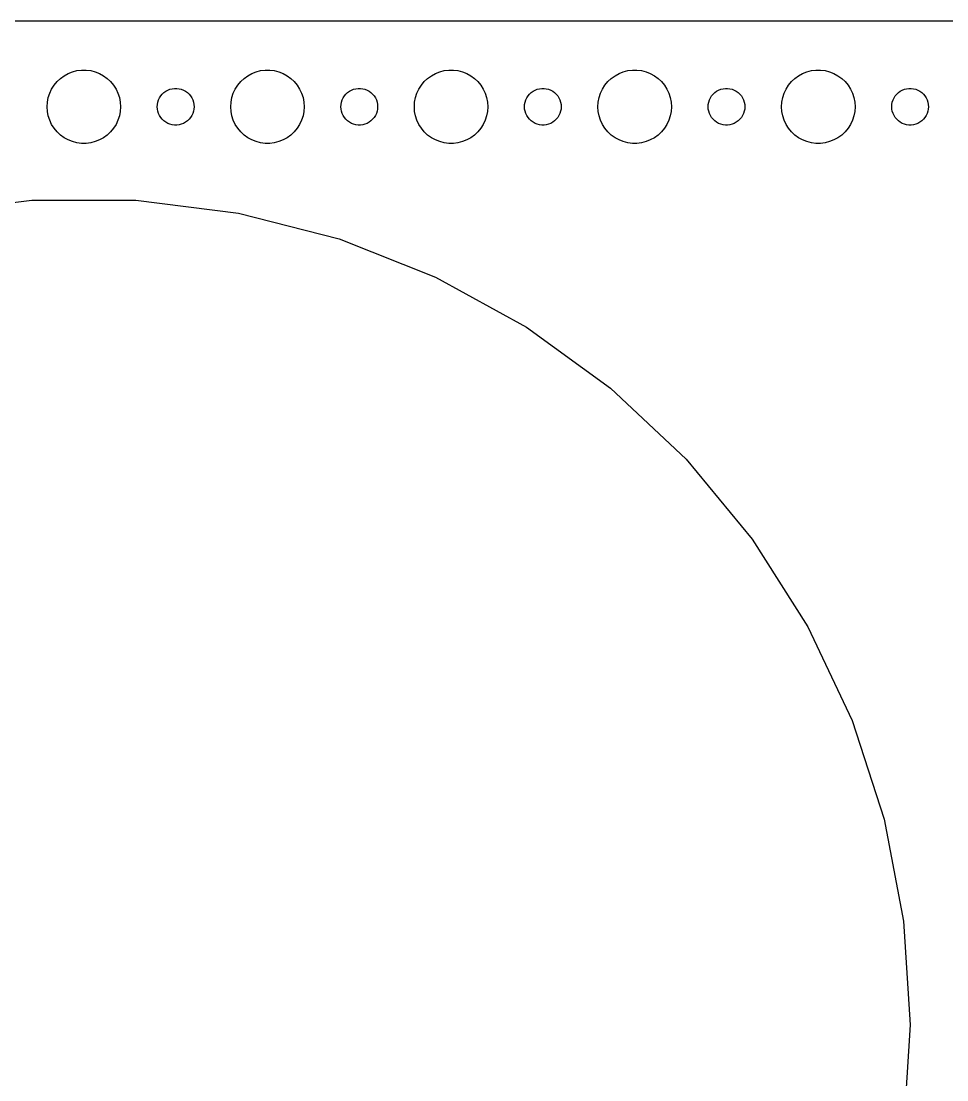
# Model space of a CAD drawing. Header units: metres. Extents: x -292 to 292, y -82 to 82.
# Drawn here: x -215.1 to -139.5, y -4.5 to 82 of the extents above; entities that cross this region are included whole.
import ezdxf

# ---------------------------------------------------------------- set-up
doc = ezdxf.new("R2010")
doc.units = ezdxf.units.M

msp = doc.modelspace()

# ---------------------------------------------------------------- linework, layer by layer
for p, q in [((287.314, 81.9901), (-287.314, 81.9901)), ((-211.277, 77.7145), (-210.927, 77.8532)), ((-210.927, 77.8532), (-210.562, 77.9469)), ((-210.562, 77.9469), (-210.188, 77.9941)), ((-210.188, 77.9941), (-209.812, 77.9941)), ((-209.812, 77.9941), (-209.438, 77.9469)), ((-209.438, 77.9469), (-209.073, 77.8532)), ((-209.073, 77.8532), (-208.723, 77.7145)), ((-196.277, 77.7145), (-195.927, 77.8532)), ((-195.927, 77.8532), (-195.562, 77.9469)), ((-195.562, 77.9469), (-195.188, 77.9941)), ((-195.188, 77.9941), (-194.812, 77.9941)), ((-194.812, 77.9941), (-194.438, 77.9469)), ((-194.438, 77.9469), (-194.073, 77.8532)), ((-194.073, 77.8532), (-193.723, 77.7145)), ((-181.277, 77.7145), (-180.927, 77.8532)), ((-180.927, 77.8532), (-180.562, 77.9469)), ((-180.562, 77.9469), (-180.188, 77.9941)), ((-180.188, 77.9941), (-179.812, 77.9941)), ((-179.812, 77.9941), (-179.438, 77.9469)), ((-179.438, 77.9469), (-179.073, 77.8532)), ((-179.073, 77.8532), (-178.723, 77.7145)), ((-166.277, 77.7145), (-165.927, 77.8532)), ((-165.927, 77.8532), (-165.562, 77.9469)), ((-165.562, 77.9469), (-165.188, 77.9941)), ((-165.188, 77.9941), (-164.812, 77.9941)), ((-164.812, 77.9941), (-164.438, 77.9469)), ((-164.438, 77.9469), (-164.073, 77.8532)), ((-164.073, 77.8532), (-163.723, 77.7145)), ((-151.277, 77.7145), (-150.927, 77.8532)), ((-150.927, 77.8532), (-150.562, 77.9469)), ((-150.562, 77.9469), (-150.188, 77.9941)), ((-150.188, 77.9941), (-149.812, 77.9941)), ((-149.812, 77.9941), (-149.438, 77.9469)), ((-149.438, 77.9469), (-149.073, 77.8532)), ((-149.073, 77.8532), (-148.723, 77.7145)), ((-212.427, 76.7634), (-212.187, 77.0536)), ((-212.187, 77.0536), (-211.912, 77.3115)), ((-211.912, 77.3115), (-211.607, 77.533)), ((-211.607, 77.533), (-211.277, 77.7145)), ((-208.723, 77.7145), (-208.393, 77.533)), ((-208.393, 77.533), (-208.088, 77.3115)), ((-208.088, 77.3115), (-207.813, 77.0536)), ((-207.813, 77.0536), (-207.573, 76.7634)), ((-197.427, 76.7634), (-197.187, 77.0536)), ((-197.187, 77.0536), (-196.912, 77.3115)), ((-196.912, 77.3115), (-196.607, 77.533)), ((-196.607, 77.533), (-196.277, 77.7145)), ((-193.723, 77.7145), (-193.393, 77.533)), ((-193.393, 77.533), (-193.088, 77.3115)), ((-193.088, 77.3115), (-192.813, 77.0536)), ((-192.813, 77.0536), (-192.573, 76.7634)), ((-182.427, 76.7634), (-182.187, 77.0536)), ((-182.187, 77.0536), (-181.912, 77.3115)), ((-181.912, 77.3115), (-181.607, 77.533)), ((-181.607, 77.533), (-181.277, 77.7145)), ((-178.723, 77.7145), (-178.393, 77.533)), ((-178.393, 77.533), (-178.088, 77.3115)), ((-178.088, 77.3115), (-177.813, 77.0536)), ((-177.813, 77.0536), (-177.573, 76.7634)), ((-167.427, 76.7634), (-167.187, 77.0536)), ((-167.187, 77.0536), (-166.912, 77.3115)), ((-166.912, 77.3115), (-166.607, 77.533)), ((-166.607, 77.533), (-166.277, 77.7145)), ((-163.723, 77.7145), (-163.393, 77.533)), ((-163.393, 77.533), (-163.088, 77.3115)), ((-163.088, 77.3115), (-162.813, 77.0536)), ((-162.813, 77.0536), (-162.573, 76.7634)), ((-152.427, 76.7634), (-152.187, 77.0536)), ((-152.187, 77.0536), (-151.912, 77.3115)), ((-151.912, 77.3115), (-151.607, 77.533)), ((-151.607, 77.533), (-151.277, 77.7145)), ((-148.723, 77.7145), (-148.393, 77.533)), ((-148.393, 77.533), (-148.088, 77.3115)), ((-148.088, 77.3115), (-147.813, 77.0536)), ((-147.813, 77.0536), (-147.573, 76.7634)), ((-212.789, 76.1044), (-212.629, 76.4453)), ((-212.629, 76.4453), (-212.427, 76.7634)), ((-207.573, 76.7634), (-207.371, 76.4453)), ((-207.371, 76.4453), (-207.211, 76.1044)), ((-203.593, 76.0268), (-203.456, 76.1558)), ((-203.456, 76.1558), (-203.304, 76.2665)), ((-203.304, 76.2665), (-203.139, 76.3572)), ((-203.139, 76.3572), (-202.964, 76.4266)), ((-202.964, 76.4266), (-202.781, 76.4734)), ((-202.781, 76.4734), (-202.594, 76.497)), ((-202.594, 76.497), (-202.406, 76.497)), ((-202.406, 76.497), (-202.219, 76.4734)), ((-202.219, 76.4734), (-202.036, 76.4266)), ((-202.036, 76.4266), (-201.861, 76.3572)), ((-201.861, 76.3572), (-201.696, 76.2665)), ((-201.696, 76.2665), (-201.544, 76.1558)), ((-201.544, 76.1558), (-201.407, 76.0268)), ((-197.789, 76.1044), (-197.629, 76.4453)), ((-197.629, 76.4453), (-197.427, 76.7634)), ((-192.573, 76.7634), (-192.371, 76.4453)), ((-192.371, 76.4453), (-192.211, 76.1044)), ((-188.593, 76.0268), (-188.456, 76.1558)), ((-188.456, 76.1558), (-188.304, 76.2665)), ((-188.304, 76.2665), (-188.139, 76.3572)), ((-188.139, 76.3572), (-187.964, 76.4266)), ((-187.964, 76.4266), (-187.781, 76.4734)), ((-187.781, 76.4734), (-187.594, 76.497)), ((-187.594, 76.497), (-187.406, 76.497)), ((-187.406, 76.497), (-187.219, 76.4734)), ((-187.219, 76.4734), (-187.036, 76.4266)), ((-187.036, 76.4266), (-186.861, 76.3572)), ((-186.861, 76.3572), (-186.696, 76.2665)), ((-186.696, 76.2665), (-186.544, 76.1558)), ((-186.544, 76.1558), (-186.407, 76.0268)), ((-182.789, 76.1044), (-182.629, 76.4453)), ((-182.629, 76.4453), (-182.427, 76.7634)), ((-177.573, 76.7634), (-177.371, 76.4453)), ((-177.371, 76.4453), (-177.211, 76.1044)), ((-173.593, 76.0268), (-173.456, 76.1558)), ((-173.456, 76.1558), (-173.304, 76.2665)), ((-173.304, 76.2665), (-173.139, 76.3572)), ((-173.139, 76.3572), (-172.964, 76.4266)), ((-172.964, 76.4266), (-172.781, 76.4734)), ((-172.781, 76.4734), (-172.594, 76.497)), ((-172.594, 76.497), (-172.406, 76.497)), ((-172.406, 76.497), (-172.219, 76.4734)), ((-172.219, 76.4734), (-172.036, 76.4266)), ((-172.036, 76.4266), (-171.861, 76.3572)), ((-171.861, 76.3572), (-171.696, 76.2665)), ((-171.696, 76.2665), (-171.544, 76.1558)), ((-171.544, 76.1558), (-171.407, 76.0268)), ((-167.789, 76.1044), (-167.629, 76.4453)), ((-167.629, 76.4453), (-167.427, 76.7634)), ((-162.573, 76.7634), (-162.371, 76.4453)), ((-162.371, 76.4453), (-162.211, 76.1044)), ((-158.593, 76.0268), (-158.456, 76.1558)), ((-158.456, 76.1558), (-158.304, 76.2665)), ((-158.304, 76.2665), (-158.139, 76.3572)), ((-158.139, 76.3572), (-157.964, 76.4266)), ((-157.964, 76.4266), (-157.781, 76.4734)), ((-157.781, 76.4734), (-157.594, 76.497)), ((-157.594, 76.497), (-157.406, 76.497)), ((-157.406, 76.497), (-157.219, 76.4734)), ((-157.219, 76.4734), (-157.036, 76.4266)), ((-157.036, 76.4266), (-156.861, 76.3572)), ((-156.861, 76.3572), (-156.696, 76.2665)), ((-156.696, 76.2665), (-156.544, 76.1558)), ((-156.544, 76.1558), (-156.407, 76.0268)), ((-152.789, 76.1044), (-152.629, 76.4453)), ((-152.629, 76.4453), (-152.427, 76.7634)), ((-147.573, 76.7634), (-147.371, 76.4453)), ((-147.371, 76.4453), (-147.211, 76.1044)), ((-143.593, 76.0268), (-143.456, 76.1558)), ((-143.456, 76.1558), (-143.304, 76.2665)), ((-143.304, 76.2665), (-143.139, 76.3572)), ((-143.139, 76.3572), (-142.964, 76.4266)), ((-142.964, 76.4266), (-142.781, 76.4734)), ((-142.781, 76.4734), (-142.594, 76.497)), ((-142.594, 76.497), (-142.406, 76.497)), ((-142.406, 76.497), (-142.219, 76.4734)), ((-142.219, 76.4734), (-142.036, 76.4266)), ((-142.036, 76.4266), (-141.861, 76.3572)), ((-141.861, 76.3572), (-141.696, 76.2665)), ((-141.696, 76.2665), (-141.544, 76.1558)), ((-141.544, 76.1558), (-141.407, 76.0268)), ((-213, 75), (-212.976, 75.376)), ((-212.976, 75.376), (-212.906, 75.7461)), ((-212.906, 75.7461), (-212.789, 76.1044)), ((-207.211, 76.1044), (-207.094, 75.7461)), ((-207.094, 75.7461), (-207.024, 75.376)), ((-207.024, 75.376), (-207, 75)), ((-203.988, 75.188), (-203.953, 75.373)), ((-203.953, 75.373), (-203.895, 75.5522)), ((-203.895, 75.5522), (-203.814, 75.7226)), ((-203.814, 75.7226), (-203.714, 75.8817)), ((-203.714, 75.8817), (-203.593, 76.0268)), ((-201.407, 76.0268), (-201.286, 75.8817)), ((-201.286, 75.8817), (-201.186, 75.7226)), ((-201.186, 75.7226), (-201.105, 75.5522)), ((-201.105, 75.5522), (-201.047, 75.373)), ((-201.047, 75.373), (-201.012, 75.188)), ((-198, 75), (-197.976, 75.376)), ((-197.976, 75.376), (-197.906, 75.7461)), ((-197.906, 75.7461), (-197.789, 76.1044)), ((-192.211, 76.1044), (-192.094, 75.7461)), ((-192.094, 75.7461), (-192.024, 75.376)), ((-192.024, 75.376), (-192, 75)), ((-188.988, 75.188), (-188.953, 75.373)), ((-188.953, 75.373), (-188.895, 75.5522)), ((-188.895, 75.5522), (-188.814, 75.7226)), ((-188.814, 75.7226), (-188.714, 75.8817)), ((-188.714, 75.8817), (-188.593, 76.0268)), ((-186.407, 76.0268), (-186.286, 75.8817)), ((-186.286, 75.8817), (-186.186, 75.7226)), ((-186.186, 75.7226), (-186.105, 75.5522)), ((-186.105, 75.5522), (-186.047, 75.373)), ((-186.047, 75.373), (-186.012, 75.188)), ((-183, 75), (-182.976, 75.376)), ((-182.976, 75.376), (-182.906, 75.7461)), ((-182.906, 75.7461), (-182.789, 76.1044)), ((-177.211, 76.1044), (-177.094, 75.7461)), ((-177.094, 75.7461), (-177.024, 75.376)), ((-177.024, 75.376), (-177, 75)), ((-173.988, 75.188), (-173.953, 75.373)), ((-173.953, 75.373), (-173.895, 75.5522)), ((-173.895, 75.5522), (-173.814, 75.7226)), ((-173.814, 75.7226), (-173.714, 75.8817)), ((-173.714, 75.8817), (-173.593, 76.0268)), ((-171.407, 76.0268), (-171.286, 75.8817)), ((-171.286, 75.8817), (-171.186, 75.7226)), ((-171.186, 75.7226), (-171.105, 75.5522)), ((-171.105, 75.5522), (-171.047, 75.373)), ((-171.047, 75.373), (-171.012, 75.188)), ((-168, 75), (-167.976, 75.376)), ((-167.976, 75.376), (-167.906, 75.7461)), ((-167.906, 75.7461), (-167.789, 76.1044)), ((-162.211, 76.1044), (-162.094, 75.7461)), ((-162.094, 75.7461), (-162.024, 75.376)), ((-162.024, 75.376), (-162, 75)), ((-158.988, 75.188), (-158.953, 75.373)), ((-158.953, 75.373), (-158.895, 75.5522)), ((-158.895, 75.5522), (-158.814, 75.7226)), ((-158.814, 75.7226), (-158.714, 75.8817)), ((-158.714, 75.8817), (-158.593, 76.0268)), ((-156.407, 76.0268), (-156.286, 75.8817)), ((-156.286, 75.8817), (-156.186, 75.7226)), ((-156.186, 75.7226), (-156.105, 75.5522)), ((-156.105, 75.5522), (-156.047, 75.373)), ((-156.047, 75.373), (-156.012, 75.188)), ((-153, 75), (-152.976, 75.376)), ((-152.976, 75.376), (-152.906, 75.7461)), ((-152.906, 75.7461), (-152.789, 76.1044)), ((-147.211, 76.1044), (-147.094, 75.7461)), ((-147.094, 75.7461), (-147.024, 75.376)), ((-147.024, 75.376), (-147, 75)), ((-143.988, 75.188), (-143.953, 75.373)), ((-143.953, 75.373), (-143.895, 75.5522)), ((-143.895, 75.5522), (-143.814, 75.7226)), ((-143.814, 75.7226), (-143.714, 75.8817)), ((-143.714, 75.8817), (-143.593, 76.0268)), ((-141.407, 76.0268), (-141.286, 75.8817)), ((-141.286, 75.8817), (-141.186, 75.7226)), ((-141.186, 75.7226), (-141.105, 75.5522)), ((-141.105, 75.5522), (-141.047, 75.373)), ((-141.047, 75.373), (-141.012, 75.188)), ((-212.976, 74.624), (-213, 75)), ((-212.906, 74.2539), (-212.976, 74.624)), ((-207.024, 74.624), (-207.094, 74.2539)), ((-207, 75), (-207.024, 74.624)), ((-204, 75), (-203.988, 75.188)), ((-203.988, 74.812), (-204, 75)), ((-203.953, 74.627), (-203.988, 74.812)), ((-203.895, 74.4478), (-203.953, 74.627)), ((-203.814, 74.2774), (-203.895, 74.4478)), ((-201.105, 74.4478), (-201.186, 74.2774)), ((-201.047, 74.627), (-201.105, 74.4478)), ((-201.012, 74.812), (-201.047, 74.627)), ((-201.012, 75.188), (-201, 75)), ((-201, 75), (-201.012, 74.812)), ((-197.976, 74.624), (-198, 75)), ((-197.906, 74.2539), (-197.976, 74.624)), ((-192.024, 74.624), (-192.094, 74.2539)), ((-192, 75), (-192.024, 74.624)), ((-189, 75), (-188.988, 75.188)), ((-188.988, 74.812), (-189, 75)), ((-188.953, 74.627), (-188.988, 74.812)), ((-188.895, 74.4478), (-188.953, 74.627)), ((-188.814, 74.2774), (-188.895, 74.4478)), ((-186.105, 74.4478), (-186.186, 74.2774)), ((-186.047, 74.627), (-186.105, 74.4478)), ((-186.012, 74.812), (-186.047, 74.627)), ((-186.012, 75.188), (-186, 75)), ((-186, 75), (-186.012, 74.812)), ((-182.976, 74.624), (-183, 75)), ((-182.906, 74.2539), (-182.976, 74.624)), ((-177.024, 74.624), (-177.094, 74.2539)), ((-177, 75), (-177.024, 74.624)), ((-174, 75), (-173.988, 75.188)), ((-173.988, 74.812), (-174, 75)), ((-173.953, 74.627), (-173.988, 74.812)), ((-173.895, 74.4478), (-173.953, 74.627)), ((-173.814, 74.2774), (-173.895, 74.4478)), ((-171.105, 74.4478), (-171.186, 74.2774)), ((-171.047, 74.627), (-171.105, 74.4478)), ((-171.012, 74.812), (-171.047, 74.627)), ((-171.012, 75.188), (-171, 75)), ((-171, 75), (-171.012, 74.812)), ((-167.976, 74.624), (-168, 75)), ((-167.906, 74.2539), (-167.976, 74.624)), ((-162.024, 74.624), (-162.094, 74.2539)), ((-162, 75), (-162.024, 74.624)), ((-159, 75), (-158.988, 75.188)), ((-158.988, 74.812), (-159, 75)), ((-158.953, 74.627), (-158.988, 74.812)), ((-158.895, 74.4478), (-158.953, 74.627)), ((-158.814, 74.2774), (-158.895, 74.4478)), ((-156.105, 74.4478), (-156.186, 74.2774)), ((-156.047, 74.627), (-156.105, 74.4478)), ((-156.012, 74.812), (-156.047, 74.627)), ((-156.012, 75.188), (-156, 75)), ((-156, 75), (-156.012, 74.812)), ((-152.976, 74.624), (-153, 75)), ((-152.906, 74.2539), (-152.976, 74.624)), ((-147.024, 74.624), (-147.094, 74.2539)), ((-147, 75), (-147.024, 74.624)), ((-144, 75), (-143.988, 75.188)), ((-143.988, 74.812), (-144, 75)), ((-143.953, 74.627), (-143.988, 74.812)), ((-143.895, 74.4478), (-143.953, 74.627)), ((-143.814, 74.2774), (-143.895, 74.4478)), ((-141.105, 74.4478), (-141.186, 74.2774)), ((-141.047, 74.627), (-141.105, 74.4478)), ((-141.012, 74.812), (-141.047, 74.627)), ((-141.012, 75.188), (-141, 75)), ((-141, 75), (-141.012, 74.812)), ((-212.789, 73.8956), (-212.906, 74.2539)), ((-212.629, 73.5547), (-212.789, 73.8956)), ((-212.427, 73.2366), (-212.629, 73.5547)), ((-207.371, 73.5547), (-207.573, 73.2366)), ((-207.211, 73.8956), (-207.371, 73.5547)), ((-207.094, 74.2539), (-207.211, 73.8956)), ((-203.714, 74.1183), (-203.814, 74.2774)), ((-203.593, 73.9732), (-203.714, 74.1183)), ((-203.456, 73.8442), (-203.593, 73.9732)), ((-203.304, 73.7335), (-203.456, 73.8442)), ((-203.139, 73.6428), (-203.304, 73.7335)), ((-202.964, 73.5734), (-203.139, 73.6428)), ((-202.781, 73.5266), (-202.964, 73.5734)), ((-202.594, 73.503), (-202.781, 73.5266)), ((-202.219, 73.5266), (-202.406, 73.503)), ((-202.036, 73.5734), (-202.219, 73.5266)), ((-201.861, 73.6428), (-202.036, 73.5734)), ((-201.696, 73.7335), (-201.861, 73.6428)), ((-201.544, 73.8442), (-201.696, 73.7335)), ((-201.407, 73.9732), (-201.544, 73.8442)), ((-201.286, 74.1183), (-201.407, 73.9732)), ((-201.186, 74.2774), (-201.286, 74.1183)), ((-197.789, 73.8956), (-197.906, 74.2539)), ((-197.629, 73.5547), (-197.789, 73.8956)), ((-197.427, 73.2366), (-197.629, 73.5547)), ((-192.371, 73.5547), (-192.573, 73.2366)), ((-192.211, 73.8956), (-192.371, 73.5547)), ((-192.094, 74.2539), (-192.211, 73.8956)), ((-188.714, 74.1183), (-188.814, 74.2774)), ((-188.593, 73.9732), (-188.714, 74.1183)), ((-188.456, 73.8442), (-188.593, 73.9732)), ((-188.304, 73.7335), (-188.456, 73.8442)), ((-188.139, 73.6428), (-188.304, 73.7335)), ((-187.964, 73.5734), (-188.139, 73.6428)), ((-187.781, 73.5266), (-187.964, 73.5734)), ((-187.594, 73.503), (-187.781, 73.5266)), ((-187.219, 73.5266), (-187.406, 73.503)), ((-187.036, 73.5734), (-187.219, 73.5266)), ((-186.861, 73.6428), (-187.036, 73.5734)), ((-186.696, 73.7335), (-186.861, 73.6428)), ((-186.544, 73.8442), (-186.696, 73.7335)), ((-186.407, 73.9732), (-186.544, 73.8442)), ((-186.286, 74.1183), (-186.407, 73.9732)), ((-186.186, 74.2774), (-186.286, 74.1183)), ((-182.789, 73.8956), (-182.906, 74.2539)), ((-182.629, 73.5547), (-182.789, 73.8956)), ((-182.427, 73.2366), (-182.629, 73.5547)), ((-177.371, 73.5547), (-177.573, 73.2366)), ((-177.211, 73.8956), (-177.371, 73.5547)), ((-177.094, 74.2539), (-177.211, 73.8956)), ((-173.714, 74.1183), (-173.814, 74.2774)), ((-173.593, 73.9732), (-173.714, 74.1183)), ((-173.456, 73.8442), (-173.593, 73.9732)), ((-173.304, 73.7335), (-173.456, 73.8442)), ((-173.139, 73.6428), (-173.304, 73.7335)), ((-172.964, 73.5734), (-173.139, 73.6428)), ((-172.781, 73.5266), (-172.964, 73.5734)), ((-172.594, 73.503), (-172.781, 73.5266)), ((-172.219, 73.5266), (-172.406, 73.503)), ((-172.036, 73.5734), (-172.219, 73.5266)), ((-171.861, 73.6428), (-172.036, 73.5734)), ((-171.696, 73.7335), (-171.861, 73.6428)), ((-171.544, 73.8442), (-171.696, 73.7335)), ((-171.407, 73.9732), (-171.544, 73.8442)), ((-171.286, 74.1183), (-171.407, 73.9732)), ((-171.186, 74.2774), (-171.286, 74.1183)), ((-167.789, 73.8956), (-167.906, 74.2539)), ((-167.629, 73.5547), (-167.789, 73.8956)), ((-167.427, 73.2366), (-167.629, 73.5547)), ((-162.371, 73.5547), (-162.573, 73.2366)), ((-162.211, 73.8956), (-162.371, 73.5547)), ((-162.094, 74.2539), (-162.211, 73.8956)), ((-158.714, 74.1183), (-158.814, 74.2774)), ((-158.593, 73.9732), (-158.714, 74.1183)), ((-158.456, 73.8442), (-158.593, 73.9732)), ((-158.304, 73.7335), (-158.456, 73.8442)), ((-158.139, 73.6428), (-158.304, 73.7335)), ((-157.964, 73.5734), (-158.139, 73.6428)), ((-157.781, 73.5266), (-157.964, 73.5734)), ((-157.594, 73.503), (-157.781, 73.5266)), ((-157.219, 73.5266), (-157.406, 73.503)), ((-157.036, 73.5734), (-157.219, 73.5266)), ((-156.861, 73.6428), (-157.036, 73.5734)), ((-156.696, 73.7335), (-156.861, 73.6428)), ((-156.544, 73.8442), (-156.696, 73.7335)), ((-156.407, 73.9732), (-156.544, 73.8442)), ((-156.286, 74.1183), (-156.407, 73.9732)), ((-156.186, 74.2774), (-156.286, 74.1183)), ((-152.789, 73.8956), (-152.906, 74.2539)), ((-152.629, 73.5547), (-152.789, 73.8956)), ((-152.427, 73.2366), (-152.629, 73.5547)), ((-147.371, 73.5547), (-147.573, 73.2366)), ((-147.211, 73.8956), (-147.371, 73.5547)), ((-147.094, 74.2539), (-147.211, 73.8956)), ((-143.714, 74.1183), (-143.814, 74.2774)), ((-143.593, 73.9732), (-143.714, 74.1183)), ((-143.456, 73.8442), (-143.593, 73.9732)), ((-143.304, 73.7335), (-143.456, 73.8442)), ((-143.139, 73.6428), (-143.304, 73.7335)), ((-142.964, 73.5734), (-143.139, 73.6428)), ((-142.781, 73.5266), (-142.964, 73.5734)), ((-142.594, 73.503), (-142.781, 73.5266)), ((-142.219, 73.5266), (-142.406, 73.503)), ((-142.036, 73.5734), (-142.219, 73.5266)), ((-141.861, 73.6428), (-142.036, 73.5734)), ((-141.696, 73.7335), (-141.861, 73.6428)), ((-141.544, 73.8442), (-141.696, 73.7335)), ((-141.407, 73.9732), (-141.544, 73.8442)), ((-141.286, 74.1183), (-141.407, 73.9732)), ((-141.186, 74.2774), (-141.286, 74.1183)), ((-212.187, 72.9464), (-212.427, 73.2366)), ((-211.912, 72.6885), (-212.187, 72.9464)), ((-211.607, 72.467), (-211.912, 72.6885)), ((-208.088, 72.6885), (-208.393, 72.467)), ((-207.813, 72.9464), (-208.088, 72.6885)), ((-207.573, 73.2366), (-207.813, 72.9464)), ((-202.406, 73.503), (-202.594, 73.503)), ((-197.187, 72.9464), (-197.427, 73.2366)), ((-196.912, 72.6885), (-197.187, 72.9464)), ((-196.607, 72.467), (-196.912, 72.6885)), ((-193.088, 72.6885), (-193.393, 72.467)), ((-192.813, 72.9464), (-193.088, 72.6885)), ((-192.573, 73.2366), (-192.813, 72.9464)), ((-187.406, 73.503), (-187.594, 73.503)), ((-182.187, 72.9464), (-182.427, 73.2366)), ((-181.912, 72.6885), (-182.187, 72.9464)), ((-181.607, 72.467), (-181.912, 72.6885)), ((-178.088, 72.6885), (-178.393, 72.467)), ((-177.813, 72.9464), (-178.088, 72.6885)), ((-177.573, 73.2366), (-177.813, 72.9464)), ((-172.406, 73.503), (-172.594, 73.503)), ((-167.187, 72.9464), (-167.427, 73.2366)), ((-166.912, 72.6885), (-167.187, 72.9464)), ((-166.607, 72.467), (-166.912, 72.6885)), ((-163.088, 72.6885), (-163.393, 72.467)), ((-162.813, 72.9464), (-163.088, 72.6885)), ((-162.573, 73.2366), (-162.813, 72.9464)), ((-157.406, 73.503), (-157.594, 73.503)), ((-152.187, 72.9464), (-152.427, 73.2366)), ((-151.912, 72.6885), (-152.187, 72.9464)), ((-151.607, 72.467), (-151.912, 72.6885)), ((-148.088, 72.6885), (-148.393, 72.467)), ((-147.813, 72.9464), (-148.088, 72.6885)), ((-147.573, 73.2366), (-147.813, 72.9464)), ((-142.406, 73.503), (-142.594, 73.503)), ((-211.277, 72.2855), (-211.607, 72.467)), ((-210.927, 72.1468), (-211.277, 72.2855)), ((-210.562, 72.0531), (-210.927, 72.1468)), ((-210.188, 72.0059), (-210.562, 72.0531)), ((-209.812, 72.0059), (-210.188, 72.0059)), ((-209.438, 72.0531), (-209.812, 72.0059)), ((-209.073, 72.1468), (-209.438, 72.0531)), ((-208.723, 72.2855), (-209.073, 72.1468)), ((-208.393, 72.467), (-208.723, 72.2855)), ((-196.277, 72.2855), (-196.607, 72.467)), ((-195.927, 72.1468), (-196.277, 72.2855)), ((-195.562, 72.0531), (-195.927, 72.1468)), ((-195.188, 72.0059), (-195.562, 72.0531)), ((-194.812, 72.0059), (-195.188, 72.0059)), ((-194.438, 72.0531), (-194.812, 72.0059)), ((-194.073, 72.1468), (-194.438, 72.0531)), ((-193.723, 72.2855), (-194.073, 72.1468)), ((-193.393, 72.467), (-193.723, 72.2855)), ((-181.277, 72.2855), (-181.607, 72.467)), ((-180.927, 72.1468), (-181.277, 72.2855)), ((-180.562, 72.0531), (-180.927, 72.1468)), ((-180.188, 72.0059), (-180.562, 72.0531)), ((-179.812, 72.0059), (-180.188, 72.0059)), ((-179.438, 72.0531), (-179.812, 72.0059)), ((-179.073, 72.1468), (-179.438, 72.0531)), ((-178.723, 72.2855), (-179.073, 72.1468)), ((-178.393, 72.467), (-178.723, 72.2855)), ((-166.277, 72.2855), (-166.607, 72.467)), ((-165.927, 72.1468), (-166.277, 72.2855)), ((-165.562, 72.0531), (-165.927, 72.1468)), ((-165.188, 72.0059), (-165.562, 72.0531)), ((-164.812, 72.0059), (-165.188, 72.0059)), ((-164.438, 72.0531), (-164.812, 72.0059)), ((-164.073, 72.1468), (-164.438, 72.0531)), ((-163.723, 72.2855), (-164.073, 72.1468)), ((-163.393, 72.467), (-163.723, 72.2855)), ((-151.277, 72.2855), (-151.607, 72.467)), ((-150.927, 72.1468), (-151.277, 72.2855)), ((-150.562, 72.0531), (-150.927, 72.1468)), ((-150.188, 72.0059), (-150.562, 72.0531)), ((-149.812, 72.0059), (-150.188, 72.0059)), ((-149.438, 72.0531), (-149.812, 72.0059)), ((-149.073, 72.1468), (-149.438, 72.0531)), ((-148.723, 72.2855), (-149.073, 72.1468)), ((-148.393, 72.467), (-148.723, 72.2855)), ((-222.648, 66.3044), (-214.238, 67.3668)), ((-214.238, 67.3668), (-205.762, 67.3668)), ((-205.762, 67.3668), (-197.352, 66.3044)), ((-197.352, 66.3044), (-189.141, 64.1963)), ((-189.141, 64.1963), (-181.26, 61.0758)), ((-181.26, 61.0758), (-173.832, 56.9921)), ((-173.832, 56.9921), (-166.974, 52.0096)), ((-166.974, 52.0096), (-160.795, 46.2069)), ((-160.795, 46.2069), (-155.391, 39.6755)), ((-155.391, 39.6755), (-150.849, 32.5184)), ((-150.849, 32.5184), (-147.24, 24.8484)), ((-147.24, 24.8484), (-144.621, 16.7866)), ((-144.621, 16.7866), (-143.032, 8.45999)), ((-143.032, 8.45999), (-142.5, 0)), ((-142.5, 0), (-143.032, -8.45999))]:
    msp.add_line(p, q)

doc.saveas('drawing.dxf')
